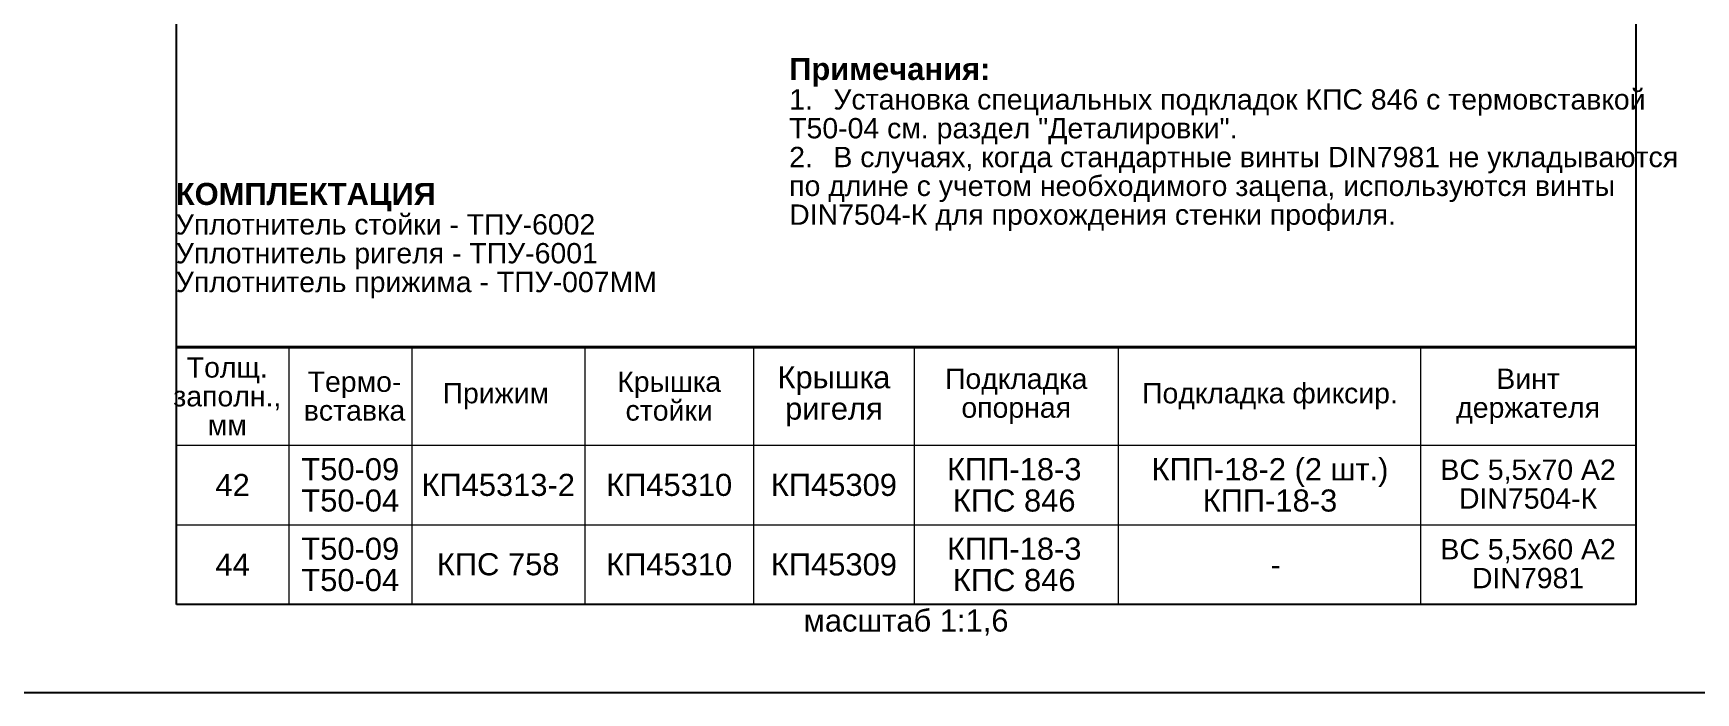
# Model space of a CAD drawing. Extents: x -37 to 8820, y -336 to 478.
# Drawn here: x 2103.8 to 2291.8, y 0 to 74.6 of the extents above; entities that cross this region are included whole.
import ezdxf

# ---------------------------------------------------------------- set-up
doc = ezdxf.new("R2010")
doc.units = 0
doc.header["$LTSCALE"] = 5
for name, color, linetype, lineweight in [('Герлен', 7, 'CONTINUOUS', 60), ('Рамки', 1, 'CONTINUOUS', 15), ('Текстовый', 7, 'CONTINUOUS', 9)]:
    doc.layers.add(name, color=color, linetype=linetype, lineweight=lineweight)
doc.layers.add('Скрытые', color=14, linetype='CONTINUOUS', plot=False)
doc.styles.add('Каталожный', font='arial.ttf', dxfattribs={"height": 2.5})

msp = doc.modelspace()

# ---------------------------------------------------------------- linework, layer by layer
at = {"layer": 'Герлен', "lineweight": 40}
msp.add_line((2120, 39.0868), (2285, 39.0868), dxfattribs=at)
at = {"layer": 'Рамки'}
for p, q in [((2132.7124, 39.0868), (2132.7124, 10)), ((2146.604, 39.0868), (2146.604, 10)), ((2166.1643, 39.0868), (2166.1643, 10)), ((2185.2614, 39.0868), (2185.2614, 10)), ((2203.4215, 39.0868), (2203.4215, 10)), ((2226.4859, 39.0868), (2226.4859, 10)), ((2260.6601, 39.0868), (2260.6601, 10)), ((2120, 28), (2285, 28)), ((2120, 19), (2285, 19)), ((2120, 10), (2285, 10))]:
    msp.add_line(p, q, dxfattribs=at)
at = {"layer": 'Скрытые', "linetype": 'Continuous'}
for points in [[(2100, 297), (2310, 297), (2310, 0), (2100, 0)], [(2120, 10), (2120, 287), (2285, 287), (2285, 10)]]:
    msp.add_lwpolyline(points, close=True, dxfattribs=at)

# ---------------------------------------------------------------- texts
at = {"layer": 'Скрытые', "linetype": 'Continuous', "insert": (2202.5, 7.9386), "char_height": 3.5, "width": 165, "attachment_point": 5, "style": 'Каталожный'}
msp.add_mtext('\\pxqc;{\\H0.71429x;масштаб 1:1,6}', dxfattribs=at)
at = {"layer": 'Текстовый', "linetype": 'Continuous', "line_spacing_factor": 0.85, "style": 'Каталожный'}
for s, insert, char_height, width, attachment_point in [('\\pxi-2,l2,r-2.0333,se1.0833,ql,t4;{\\fArial|b1|i0|c204|p34;Примечания:\\P\\pi0,l0,t2,4;\\fArial|b0|i0|c204|p34;\\H0.92x;1.^IУстановка специальных подкладок КПС 846 с термовставкой Т50-04 см. раздел "Деталировки".\\fArial|b1|i0|c204|p34;\\H1.087x;\\P\\fArial|b0|i0|c204|p34;\\H0.92x;2.^IВ случаях, когда стандартные винты DIN7981 не укладываются по длине с учетом необходимого зацепа, используются винты DIN7504-К для прохождения стенки профиля.}', (2189.2851, 71.8148), 2.5, 95.714943, 1), ('\\P\\pxql;{\\fArial|b1|i0|c204|p34;КОМПЛЕКТАЦИЯ\\P\\pi-2,l2,r-2.0333,se1.0833,t4;\\fArial|b0|i0|c204|p34;\\H0.92x;Уплотнитель стойки - ТПУ-6002\\PУплотнитель ригеля - ТПУ-6001\\PУплотнитель прижима - ТПУ-007ММ}', (2119.934, 61.2198), 2.5, 66.020014, 1), ('Толщ.\\Pзаполн.,\\Pмм', (2125.7528, 33.5434), 2.3, 27.25, 5), ('Термо-\\Pвставка', (2140.1384, 33.5434), 2.3, 12.276865, 5), ('Крышка \\Pстойки', (2175.7128, 33.5434), 2.3, 19.097083, 5), ('Крышка ригеля', (2194.3414, 33.5434), 2.5, 18.1601, 5), ('Подкладка опорная', (2214.9537, 33.5434), 2.3, 23.064405, 5), ('Винт \\Pдержателя', (2272.8301, 33.5434), 2.3, 24.339882, 5), ('Прижим', (2156.1156, 33.5434), 2.3, 27.25, 5), ('Подкладка фиксир.', (2243.6444, 33.5434), 2.3, 34.031339, 5), ('Т50-09\\PТ50-04', (2139.6582, 23.5), 2.5, 13.891532, 5), ('КПП-18-3\\PКПС 846', (2214.7314, 23.5), 2.5, 41.235995, 5), ('КПП-18-2 (2 шт.)\\PКПП-18-3', (2243.6444, 23.5), 2.5, 34.031339, 5), ('ВС 5,5х70 А2\\PDIN7504-К', (2272.8301, 23.5897), 2.3, 24.339882, 5), ('42', (2126.3562, 23.5), 2.5, 12.712441, 5), ('КП45313-2', (2156.3841, 23.5), 2.5, 19.560325, 5), ('КП45310', (2175.7128, 23.5), 2.5, 19.097083, 5), ('КП45309', (2194.3414, 23.5), 2.5, 18.1601, 5), ('Т50-09\\PТ50-04', (2139.6582, 14.5), 2.5, 13.891532, 5), ('КПП-18-3\\PКПС 846', (2214.7314, 14.5), 2.5, 41.235995, 5), ('ВС 5,5х60 А2\\PDIN7981', (2272.8301, 14.5897), 2.3, 24.339882, 5), ('44', (2126.3562, 14.5), 2.5, 12.712441, 5), ('КПС 758', (2156.3841, 14.5224), 2.5, 19.560325, 5), ('КП45310', (2175.7128, 14.5), 2.5, 19.097083, 5), ('КП45309', (2194.3414, 14.5), 2.5, 18.1601, 5), ('-', (2244.2874, 14.5), 2.5, 35.317264, 5)]:
    msp.add_mtext(s, dxfattribs=dict(at, insert=insert, char_height=char_height, width=width, attachment_point=attachment_point))

doc.saveas('drawing.dxf')
